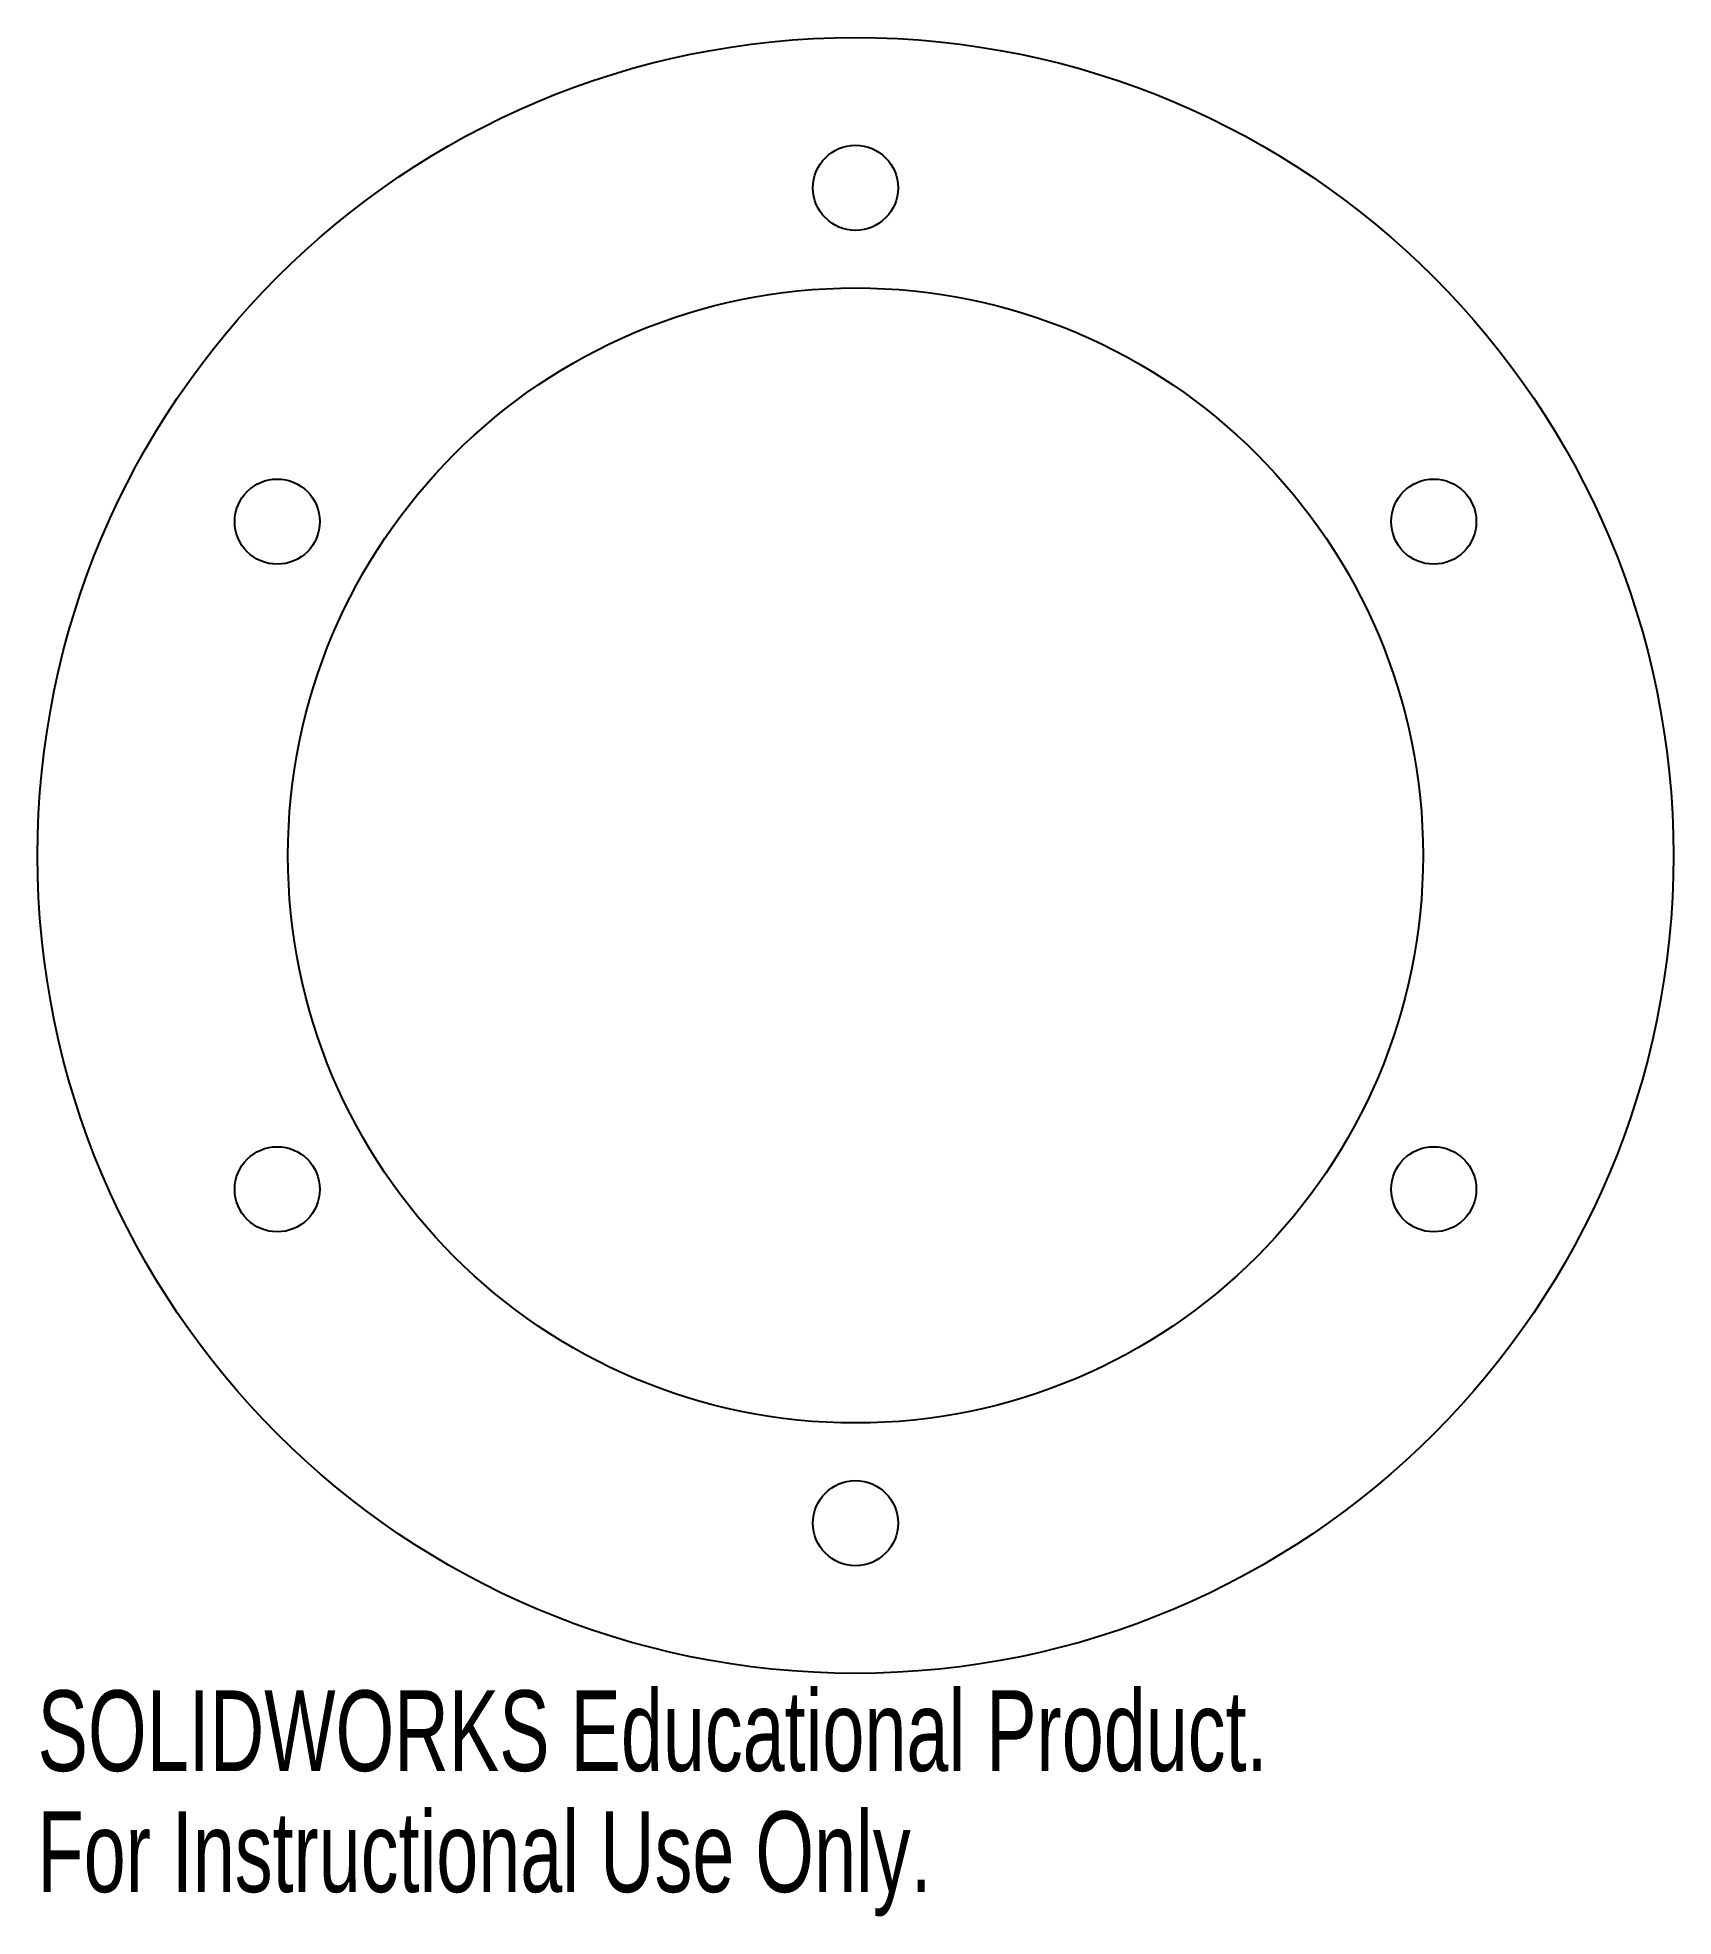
# Model space of a CAD drawing. Header units: millimetres. Extents: x -49 to 49, y -64 to 49.
import ezdxf

# ---------------------------------------------------------------- set-up
doc = ezdxf.new("R2010")
doc.units = ezdxf.units.MM
doc.styles.add('SLDTEXTSTYLE0', font='TXT', dxfattribs={"width": 0.7})

msp = doc.modelspace()

# ---------------------------------------------------------------- linework, layer by layer
at = {"color": 7, "linetype": 'Continuous', "lineweight": 25}
for centre, radius in [((0, 0), 49), ((0, 40), 2.55), ((0, 0), 34), ((-34.64, 20), 2.55), ((34.64, 20), 2.55), ((-34.64, -20), 2.55), ((34.64, -20), 2.55), ((0, -40), 2.55)]:
    msp.add_circle(centre, radius, dxfattribs=at)

# ---------------------------------------------------------------- texts
at = {"color": 7, "linetype": 'Continuous', "char_height": 4.8336, "attachment_point": 1, "style": 'SLDTEXTSTYLE0'}
for s, insert in [('SOLIDWORKS Educational Product.', (-49, -50.02)), ('For Instructional Use Only.', (-49, -57.27))]:
    msp.add_mtext(s, dxfattribs=dict(at, insert=insert))

doc.saveas('drawing.dxf')
